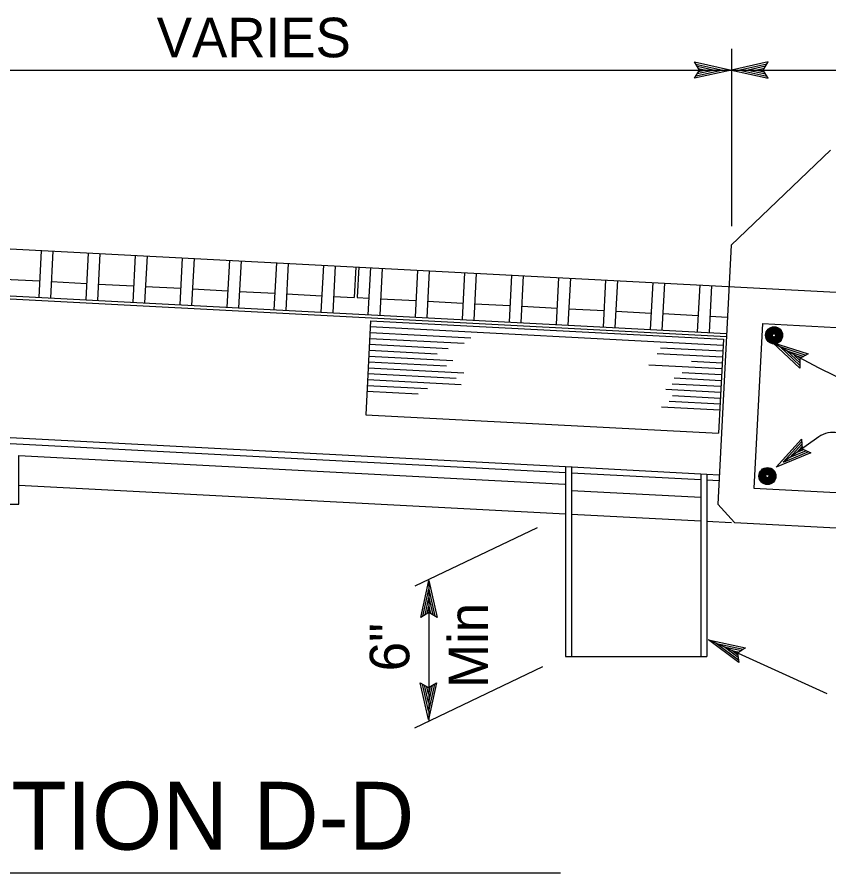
# Model space of a CAD drawing. Extents: x 0 to 2.83, y 0 to 1.83.
# Drawn here: x 0.5248 to 0.7641, y 0.4969 to 0.7491 of the extents above; entities that cross this region are included whole.
import ezdxf

# ---------------------------------------------------------------- set-up
doc = ezdxf.new("R2010")
doc.units = 0
for name, color, linetype in [('212 Leaders and Dim Lines', 7, 'Continuous'), ('214 Text and Titles', 7, 'Continuous'), ('216 Rebar', 7, 'Continuous'), ('220 Structural Steel', 7, 'Continuous'), ('241 Concrete', 7, 'Continuous')]:
    doc.layers.add(name, color=color, linetype=linetype)

msp = doc.modelspace()

# ---------------------------------------------------------------- linework, layer by layer
at = {"layer": '212 Leaders and Dim Lines'}
for p, q in [((0.7353818276676174, 0.7397492404489505), (0.7353818276676174, 0.687426900427388)), ((0.7259757486080601, 0.7334468065900702), (0.724532192700768, 0.7358713243525443)), ((0.724532192700768, 0.7358713243525443), (0.724532192700768, 0.7358713243525443)), ((0.724532192700768, 0.7358713243525443), (0.7353818276676174, 0.7334468065900702)), ((0.7249226089575135, 0.7352282858120234), (0.7328851321097795, 0.7334500873989505)), ((0.7253458333030599, 0.7345786856537421), (0.7303851557430598, 0.7334533682078307)), ((0.7256640717644404, 0.7339487703487422), (0.727885179376342, 0.7334533682078307)), ((0.7462314626344668, 0.7358713243525443), (0.7353818276676174, 0.7334468065900702)), ((0.7458410463777213, 0.7352282858120234), (0.7378752424165763, 0.7334500873989505)), ((0.7454178220321749, 0.7345786856537421), (0.7403784995921749, 0.7334533682078307)), ((0.7450995835707944, 0.7339487703487422), (0.7428751951500138, 0.7334533682078307)), ((0.7447846259182948, 0.7334468065900702), (0.7462314626344668, 0.7358713243525443)), ((0.7462314626344668, 0.7358713243525443), (0.7462314626344668, 0.7358713243525443)), ((0.46271380163350273, 0.7334468065900702), (0.919956854459258, 0.7334468065900702)), ((0.7353818276676174, 0.7334468065900702), (0.724532192700768, 0.7310419736808775)), ((0.724532192700768, 0.7310419736808775), (0.7259757486080601, 0.7334468065900702)), ((0.7328654472564982, 0.73344352578119), (0.7249554170463153, 0.7316915738391588)), ((0.7303851557430598, 0.7334533682078307), (0.7252769363165756, 0.7323182083352786)), ((0.727885179376342, 0.7334533682078307), (0.725700160662123, 0.7329678084935598)), ((0.7353818276676174, 0.7334468065900702), (0.7353818276676174, 0.7334468065900702)), ((0.7353818276676174, 0.7334468065900702), (0.7353818276676174, 0.7334468065900702)), ((0.7353818276676174, 0.7334468065900702), (0.7462314626344668, 0.7310419736808775)), ((0.7378982080787374, 0.73344352578119), (0.7458082382889195, 0.7316915738391588)), ((0.7403784995921749, 0.7334533682078307), (0.7454867190186591, 0.7323182083352786)), ((0.7428751951500138, 0.7334533682078307), (0.7450602138642319, 0.7329678084935598)), ((0.7462314626344668, 0.7310419736808775), (0.7447846259182948, 0.7334468065900702)), ((0.724532192700768, 0.7310419736808775), (0.724532192700768, 0.7310419736808775)), ((0.7462314626344668, 0.7310419736808775), (0.7462314626344668, 0.7310419736808775)), ((0.7555948911785809, 0.6456261144846536), (0.7474716083911852, 0.6532146254245754)), ((0.7474716083911852, 0.6532146254245754), (0.7474716083911852, 0.6532146254245754)), ((0.7474716083911852, 0.6532146254245754), (0.7580423746032166, 0.6497861801447578)), ((0.7555817679430603, 0.6463774197182213), (0.7496205382077217, 0.651948233196815)), ((0.7496402230610029, 0.6519449523879348), (0.7573468431206121, 0.6494416952123359)), ((0.7555489598542585, 0.6471516906139505), (0.7517727488331382, 0.6506785601601743)), ((0.7517727488331382, 0.6506785601601743), (0.7567530167132944, 0.6490644021911119)), ((0.7555916103697009, 0.647853783714315), (0.7539282402674353, 0.6494088871235338)), ((0.7539282402674353, 0.6494088871235338), (0.7560574852306906, 0.64871991725869)), ((0.7580423746032166, 0.6497861801447578), (0.7555752063252996, 0.6484476101216328)), ((0.7555752063252996, 0.6484476101216328), (0.7555948911785809, 0.6456261144846536)), ((0.7580423746032166, 0.6497861801447578), (0.7580423746032166, 0.6497861801447578)), ((0.7555948911785809, 0.6456261144846536), (0.7555948911785809, 0.6456261144846536)), ((0.7485700232042791, 0.6164085429210703), (0.7560469866422733, 0.6246335307837525)), ((0.7611525814216543, 0.6253802428848879), (0.7506126548130971, 0.6179360875356952)), ((0.7506205287544087, 0.6178652220638828), (0.7560732331133153, 0.6238592598880235)), ((0.7526546302601386, 0.6192890931178932), (0.7561716573797223, 0.623160447596539)), ((0.7560469866422733, 0.6246335307837525), (0.7560469866422733, 0.6246335307837525)), ((0.7560469866422733, 0.6246335307837525), (0.7562503967928471, 0.6218350008089348)), ((0.7588323933815707, 0.6206899985097422), (0.7485700232042791, 0.6164085429210703)), ((0.7581401427078469, 0.6209885521178411), (0.7506106863277681, 0.6178488180194818)), ((0.7574216455630812, 0.6212772632992994), (0.7526546302601386, 0.6192890931178932)), ((0.7546952933836283, 0.6207260874074244), (0.756201184659644, 0.6223828958919296)), ((0.7567982918758417, 0.6216053441873203), (0.7546952933836283, 0.6207260874074244)), ((0.7562503967928471, 0.6218350008089348), (0.7588323933815707, 0.6206899985097422)), ((0.7588323933815707, 0.6206899985097422), (0.7588323933815707, 0.6206899985097422)), ((0.7485700232042791, 0.6164085429210703), (0.7485700232042791, 0.6164085429210703)), ((0.6781480418059953, 0.5985576956344436), (0.6420231301724092, 0.5813124180059296)), ((0.6437718013055604, 0.5721294339502265), (0.6461963190680342, 0.5829790689170754)), ((0.6461963190680342, 0.5829790689170754), (0.6461963190680342, 0.5415686992310859)), ((0.6461963190680342, 0.5829790689170754), (0.6461963190680342, 0.5829790689170754)), ((0.6461963190680342, 0.5829790689170754), (0.6486011519772267, 0.5721294339502265)), ((0.6444148398460812, 0.5725198502069713), (0.6461930382591534, 0.5804823733592369)), ((0.646202880685794, 0.5804626885059557), (0.647951551818946, 0.5725526582957734)), ((0.6450644400043618, 0.5729430745525181), (0.6461897574502743, 0.5779823969925182)), ((0.6461897574502743, 0.5779823969925182), (0.6473249173228258, 0.5728741775660338)), ((0.6456943553093628, 0.5732613130138984), (0.6461897574502743, 0.5754857014346796)), ((0.6461897574502743, 0.5754857014346796), (0.6466753171645452, 0.5733006827204609)), ((0.6461963190680342, 0.5735762706663984), (0.6437718013055604, 0.5721294339502265)), ((0.6486011519772267, 0.5721294339502265), (0.6461963190680342, 0.5735762706663984)), ((0.6437718013055604, 0.5721294339502265), (0.6437718013055604, 0.5721294339502265)), ((0.6486011519772267, 0.5721294339502265), (0.6486011519772267, 0.5721294339502265)), ((0.7375438807196745, 0.5588257539409818), (0.7286692926987113, 0.5655218848654869)), ((0.7286692926987113, 0.5655218848654869), (0.7286692926987113, 0.5655218848654869)), ((0.7286692926987113, 0.5655218848654869), (0.7395418933277218, 0.5632187570315806)), ((0.763632872935091, 0.5496296466497578), (0.7286692926987113, 0.5655218848654869)), ((0.7374552988799089, 0.5595737783656692), (0.7309396124438151, 0.5644884300682212)), ((0.7309625781059771, 0.564485149259341), (0.7388857315516806, 0.5628053751126745)), ((0.7373371897602216, 0.5603382068347578), (0.7332164938066796, 0.5634516944620754)), ((0.7332164938066796, 0.5634516944620754), (0.7383345556598044, 0.5623657467227265)), ((0.7373076624802997, 0.5610435807440026), (0.7354868135517842, 0.5624149588559296)), ((0.7354868135517842, 0.5624149588559296), (0.737678393883764, 0.5619523648038204)), ((0.7395418933277218, 0.5632187570315806), (0.7372289230671748, 0.5616308455335599)), ((0.7395418933277218, 0.5632187570315806), (0.7395418933277218, 0.5632187570315806)), ((0.7372289230671748, 0.5616308455335599), (0.7375438807196745, 0.5588257539409818)), ((0.6797197334779064, 0.5575749096042089), (0.6419378291415236, 0.5395345977253567)), ((0.7375438807196745, 0.5588257539409818), (0.7375438807196745, 0.5588257539409818)), ((0.6460322786240237, 0.5420542589453567), (0.6436274457148311, 0.5529038939122056)), ((0.6436274457148311, 0.5529038939122056), (0.6436274457148311, 0.5529038939122056)), ((0.6436274457148311, 0.5529038939122056), (0.6460322786240237, 0.5514570571960338)), ((0.6460289978151437, 0.5445706393564765), (0.6442770458731125, 0.5524773887577785)), ((0.6460322786240237, 0.5514570571960338), (0.6484567963864982, 0.5529038939122056)), ((0.6484567963864982, 0.5529038939122056), (0.6460322786240237, 0.5420542589453567)), ((0.6478137578459775, 0.5525134776554609), (0.6460355594329036, 0.5445509545031952)), ((0.6484567963864982, 0.5529038939122056), (0.6484567963864982, 0.5529038939122056)), ((0.6460388402417844, 0.547050930869914), (0.644903680369232, 0.5521591502963983)), ((0.6460388402417844, 0.5495476264277525), (0.6455565613363942, 0.5517326451419713)), ((0.6471641576876952, 0.552090253309914), (0.6460388402417844, 0.547050930869914)), ((0.6465375231915758, 0.5517720148485338), (0.6460388402417844, 0.5495476264277525)), ((0.6460322786240237, 0.5420542589453567), (0.6460322786240237, 0.5420542589453567))]:
    msp.add_line(p, q, dxfattribs=at)
for centre, radius, start, end in [((0.8740015760764387, 0.8682689849062326), 0.24951615436298252, 239.52865555555556, 277.441325), ((0.7651588702565503, 0.619708634095478), 0.0069444261980100026, 28.17406111111111, 125.24452500000001)]:
    msp.add_arc(centre, radius, start, end, dxfattribs=at)
at = {"layer": '214 Text and Titles'}
msp.add_line((0.46941437107757034, 0.4968592710453249), (0.6850376349664592, 0.4968592710453249), dxfattribs=at)
at = {"layer": '216 Rebar'}
for p, q in [((0.744574654149961, 0.6587460691966067), (0.7420287464589193, 0.6102032210050442)), ((0.744574654149961, 0.6587460691966067), (0.8929328317129822, 0.6509705521505129)), ((0.7420287464589193, 0.6102032210050442), (0.7992427725208731, 0.6072045616885338))]:
    msp.add_line(p, q, dxfattribs=at)
for centre, radius in [((0.7479827584147222, 0.6552821911808827), 0.00251966122), ((0.7479827584147222, 0.6552821911808827), 0.002393678159), ((0.7479827584147222, 0.6552821911808827), 0.0022676950979999997), ((0.7479827584147222, 0.6552821911808827), 0.002141712037), ((0.7479827584147222, 0.6552821911808827), 0.0020157289759999996), ((0.7479827584147222, 0.6552821911808827), 0.001889745915), ((0.7479827584147222, 0.6552821911808827), 0.001763762854), ((0.7479827584147222, 0.6552821911808827), 0.001637779793), ((0.7479827584147222, 0.6552821911808827), 0.001511796732), ((0.7479827584147222, 0.6552821911808827), 0.001385813671), ((0.7479827584147222, 0.6552821911808827), 0.00125983061), ((0.7479827584147222, 0.6552821911808827), 0.0011338475489999999), ((0.7479827584147222, 0.6552821911808827), 0.0010078644879999998), ((0.7479827584147222, 0.6552821911808827), 0.000881881427), ((0.7479827584147222, 0.6552821911808827), 0.000755898366), ((0.7479827584147222, 0.6552821911808827), 0.000629915305), ((0.7479827584147222, 0.6552821911808827), 0.0005039322439999999), ((0.7460086957115005, 0.6138039087510728), 0.00251966122), ((0.7460086957115005, 0.6138039087510728), 0.002393678159), ((0.7460086957115005, 0.6138039087510728), 0.0022676950979999997), ((0.7460086957115005, 0.6138039087510728), 0.002141712037), ((0.7460086957115005, 0.6138039087510728), 0.0020157289759999996), ((0.7460086957115005, 0.6138039087510728), 0.001889745915), ((0.7460086957115005, 0.6138039087510728), 0.001763762854), ((0.7460086957115005, 0.6138039087510728), 0.001637779793), ((0.7460086957115005, 0.6138039087510728), 0.001511796732), ((0.7460086957115005, 0.6138039087510728), 0.001385813671), ((0.7460086957115005, 0.6138039087510728), 0.00125983061), ((0.7460086957115005, 0.6138039087510728), 0.0011338475489999999), ((0.7460086957115005, 0.6138039087510728), 0.0010078644879999998), ((0.7460086957115005, 0.6138039087510728), 0.000881881427), ((0.7460086957115005, 0.6138039087510728), 0.000755898366), ((0.7460086957115005, 0.6138039087510728), 0.000629915305), ((0.7460086957115005, 0.6138039087510728), 0.0005039322439999999)]:
    msp.add_circle(centre, radius, dxfattribs=at)
at = {"layer": '220 Structural Steel'}
for p, q in [((0.5318699720194142, 0.6803239492017369), (0.5311449132568886, 0.6664559700650963)), ((0.535337787005794, 0.6801435047133255), (0.5346127282432684, 0.6662722447678047)), ((0.5457412319649358, 0.679598890439211), (0.5450128923935287, 0.6657276304936901)), ((0.5492090469513156, 0.6794151651419192), (0.5484807073799093, 0.6655471860052786)), ((0.5596092111015758, 0.6788705508678047), (0.5588841523390494, 0.6649992909222838)), ((0.5630770260879564, 0.6786901063793932), (0.56235196732543, 0.6648188464338723)), ((0.5734804710470965, 0.6781454921052785), (0.572752131475691, 0.6642742321597577)), ((0.5769482860334771, 0.6779617668079869), (0.5762199464620709, 0.6640905068624662)), ((0.5873517309926173, 0.6774171525338724), (0.5866233914212118, 0.6635491733972317)), ((0.5908162651701172, 0.6772367080454609), (0.5900912064075916, 0.66336544809994)), ((0.6012197101292581, 0.6766920937713463), (0.6004913705578518, 0.6628208338258255)), ((0.604687525115638, 0.6765083684740546), (0.6039591855442324, 0.662640389337414)), ((0.615087689265899, 0.67596375419994), (0.6143626305033726, 0.6620924942544192)), ((0.6185555042522796, 0.6757833097115286), (0.6178304454897532, 0.6619120497660078)), ((0.624625000680665, 0.6754617904412682), (0.6241525642019138, 0.6664494084473359)), ((0.6254911342250391, 0.6754191399258255), (0.6250186977462896, 0.666403477123013)), ((0.6289589492114197, 0.6752354146285339), (0.6282338904488933, 0.6613674354918933)), ((0.6324267641978003, 0.6750549701401224), (0.6316984246263931, 0.6611869910034818)), ((0.6428302091569404, 0.6745103558660078), (0.6421018695855342, 0.660639095920487)), ((0.646298024143321, 0.674326630568716), (0.6455696845719139, 0.6604586514320754)), ((0.6566981882935805, 0.6737820162946014), (0.6559731295310549, 0.6599140371579608)), ((0.6601660032799611, 0.6736015718061901), (0.6594409445174346, 0.6597303118606692)), ((0.5209973713904045, 0.6718561814819192), (0.5313975355406639, 0.6713082863989245)), ((0.5348653505270445, 0.671127841910513), (0.5452687954861847, 0.6705832276363984)), ((0.670569448239102, 0.6730569575320755), (0.6698411086676958, 0.6591856975865547)), ((0.674033982416602, 0.6728732322347838), (0.6733089236540764, 0.6590019722892629)), ((0.6844407081846228, 0.6723286179606692), (0.6837123686132165, 0.6584606388240286)), ((0.6879052423621227, 0.6721481734722577), (0.6871801835995971, 0.6582769135267369)), ((0.6983086873212636, 0.6716035591981432), (0.6975803477498573, 0.6577322992526223)), ((0.7017765023076434, 0.6714198339008516), (0.701048162736237, 0.657551854764211)), ((0.7121766664579037, 0.6708752196267369), (0.7114516076953781, 0.6570072404900963)), ((0.5487366104725653, 0.670402783147987), (0.5591367746228263, 0.669854888064992)), ((0.5626045896092061, 0.6696744435765807), (0.573008034568347, 0.6691298293024661)), ((0.5764758495547269, 0.6689461040051744), (0.5868760137049871, 0.6684014897310598)), ((0.7156444814442843, 0.6706947751383254), (0.7149194226817578, 0.6568235151928046)), ((0.7260479264034244, 0.6701468800553306), (0.7253228676408988, 0.65627890091869)), ((0.729515741389805, 0.6699664355669191), (0.7287874018183986, 0.6560984564302785)), ((0.5903438286913676, 0.6682210452426485), (0.6007472736505078, 0.6676764309685338)), ((0.6042150886368884, 0.6674927056712422), (0.6146185335960286, 0.6669480913971276)), ((0.6180830677735284, 0.666767646908716), (0.6241525642019138, 0.6664494084473359)), ((0.6250186977462896, 0.666403477123013), (0.6284865127326702, 0.6662197518257212)), ((0.63195432771905, 0.6660393073373099), (0.6423577726781909, 0.6654946930631952)), ((0.6458255876645708, 0.6653142485747838), (0.656225751814831, 0.664766353491789)), ((0.6596935668012115, 0.6645859090033776), (0.6700970117603517, 0.664041294729263)), ((0.6735648267467323, 0.6638608502408515), (0.6839649908969925, 0.6633129551578567)), ((0.6874328058833723, 0.6631325106694453), (0.6978362508425133, 0.6625878963953307)), ((0.701304065828893, 0.662404171098039), (0.7117075107880341, 0.6618595568239244)), ((0.7151720449655347, 0.6616791123355129), (0.7255754899246749, 0.6611344980613983)), ((0.7290433049110554, 0.6609507727641067), (0.7342433869861852, 0.6606784656270495))]:
    msp.add_line(p, q, dxfattribs=at)
at = {"layer": '241 Concrete'}
for p, q in [((0.7353523003876956, 0.6818298404777526), (0.7646368004524354, 0.7098479483147317)), ((0.2596743824640499, 0.6945889062128828), (0.8476972470003246, 0.663774057546252)), ((0.7353523003876956, 0.6818298404777526), (0.7313529943627217, 0.6055477532040286)), ((0.39933513568563805, 0.6724926584046796), (0.7339448333780868, 0.6549567349399661)), ((0.39938106700996123, 0.6733587919490546), (0.7339874838935292, 0.6558228684843411)), ((0.6290081613446228, 0.6595892370788202), (0.6275547630106909, 0.6318467171877786)), ((0.6290081613446228, 0.6595892370788202), (0.7330327685093887, 0.654136532719914)), ((0.628827716856211, 0.6561214220924401), (0.6585124756043361, 0.6545663186832213)), ((0.6289162986959765, 0.65785368918119), (0.7329409058607423, 0.6524009848222838)), ((0.6287358542075655, 0.6543858741948099), (0.6565997640271743, 0.6529259142431172)), ((0.7330327685093887, 0.654136532719914), (0.7315793701754559, 0.6263972936377525)), ((0.6285521289102738, 0.6509180592084297), (0.6486733297725917, 0.6498649195578827)), ((0.62864399155892, 0.6526536071060599), (0.6518983649018361, 0.6514331462026224)), ((0.7144699518651695, 0.651633275544315), (0.7328523240209769, 0.6506687177335337)), ((0.6284635470705082, 0.6491857921196795), (0.6532434965427213, 0.6478865918031171)), ((0.713538202143191, 0.6499403781621276), (0.7327604613723305, 0.6489331698359037)), ((0.6282831025820964, 0.6457179771332994), (0.6565341478495708, 0.6442383323283255)), ((0.628371684421862, 0.6474502442220494), (0.6514259284230866, 0.6462429065541327)), ((0.7110152601143103, 0.6465972339131953), (0.7325767360750396, 0.6454686356584036)), ((0.7236562167297532, 0.6476733392259036), (0.7326685987236851, 0.6472009027471536)), ((0.6281912399334509, 0.6439824292356692), (0.6542244583979037, 0.6426208935503828)), ((0.7208576867549353, 0.6443433182124921), (0.732488154235274, 0.6437330877607734)), ((0.6280993772848055, 0.6422501621469192), (0.6556647334963159, 0.6408066062396276)), ((0.717964013322592, 0.641016578007961), (0.7323044289379823, 0.6402685535832734)), ((0.7184987851700659, 0.6427291602434296), (0.7323962915866278, 0.6420008206720234)), ((0.6279189327963937, 0.638782347160539), (0.6430303384986336, 0.6379916722204089)), ((0.6280075146361591, 0.6405178950581693), (0.6457370058248052, 0.6395894261450703)), ((0.7160972330697526, 0.6393761735678567), (0.7322125662893368, 0.6385330056856432)), ((0.7170486676450131, 0.6358525848305129), (0.732032121800925, 0.635065190699263)), ((0.7180033830291545, 0.6375389205949401), (0.7321239844495705, 0.6368007385968931)), ((0.714761943855508, 0.6342318652436901), (0.7319435399611595, 0.633332923610513)), ((0.3971993291046229, 0.6317515737302526), (0.6864616864548305, 0.6165909558948098)), ((0.6275547630106909, 0.6318467171877786), (0.7315793701754559, 0.6263972936377525)), ((0.3953751993672267, 0.6301078884812682), (0.6864616864548305, 0.6148521271882994)), ((0.5252328956547531, 0.6055313491596276), (0.5252328956547531, 0.6198258334506953)), ((0.5252328956547531, 0.6198258334506953), (0.6862812419664195, 0.6113843122019192)), ((0.6864616864548305, 0.6165909558948098), (0.6864616864548305, 0.5606367604428567)), ((0.6864616864548305, 0.6165909558948098), (0.7281279592334766, 0.6144092179894713)), ((0.6881972343524612, 0.6165909558948098), (0.6881972343524612, 0.5606367604428567)), ((0.6881972343524612, 0.6147602645396535), (0.7263924113358468, 0.6127589711227265)), ((0.7263924113358468, 0.6144059371805911), (0.7263924113358468, 0.5606367604428567)), ((0.7281279592334766, 0.6144059371805911), (0.7281279592334766, 0.5606367604428567)), ((0.7281279592334766, 0.6144059371805911), (0.7318090267970708, 0.6142156502655389)), ((0.5252328956547531, 0.6111316899181432), (0.6864616864548305, 0.6026836070516067)), ((0.7281279592334766, 0.6126671084740807), (0.7317171641484254, 0.6124801023679088)), ((0.6881972343524612, 0.6095470592290025), (0.7263924113358468, 0.6075424850031953)), ((0.4002307965099357, 0.6055313491596276), (0.5252328956547531, 0.6055313491596276)), ((0.7362774884919142, 0.6000720831829609), (0.7313497135538418, 0.6055477532040286)), ((0.6881972343524612, 0.6025917444029608), (0.7263924113358468, 0.6005904509860338)), ((0.7280525006292324, 0.6005051499551484), (0.7354638478896223, 0.6001147336984036)), ((0.7362774884919142, 0.6000720831829609), (0.803898240321889, 0.5965288095923359)), ((0.6864616864548305, 0.5606367604428567), (0.7281279592334766, 0.5606367604428567))]:
    msp.add_line(p, q, dxfattribs=at)

# ---------------------------------------------------------------- texts
at = {"layer": '212 Leaders and Dim Lines'}
msp.add_text('VARIES', height=0.01166655703418261, dxfattribs=at).set_placement((0.5659469379176804, 0.7372176545093952))
for s, p in [('Min', (0.6636389293012758, 0.5513126179707122)), ('6"', (0.6404220003381355, 0.5562593612543021))]:
    msp.add_text(s, height=0.01166655703418261, rotation=90, dxfattribs=at).set_placement(p)
at = {"layer": '214 Text and Titles'}
msp.add_text('SECTION D-D', height=0.020002604166666667, dxfattribs=at).set_placement((0.4680441273024981, 0.503700937415284))

doc.saveas('drawing.dxf')
